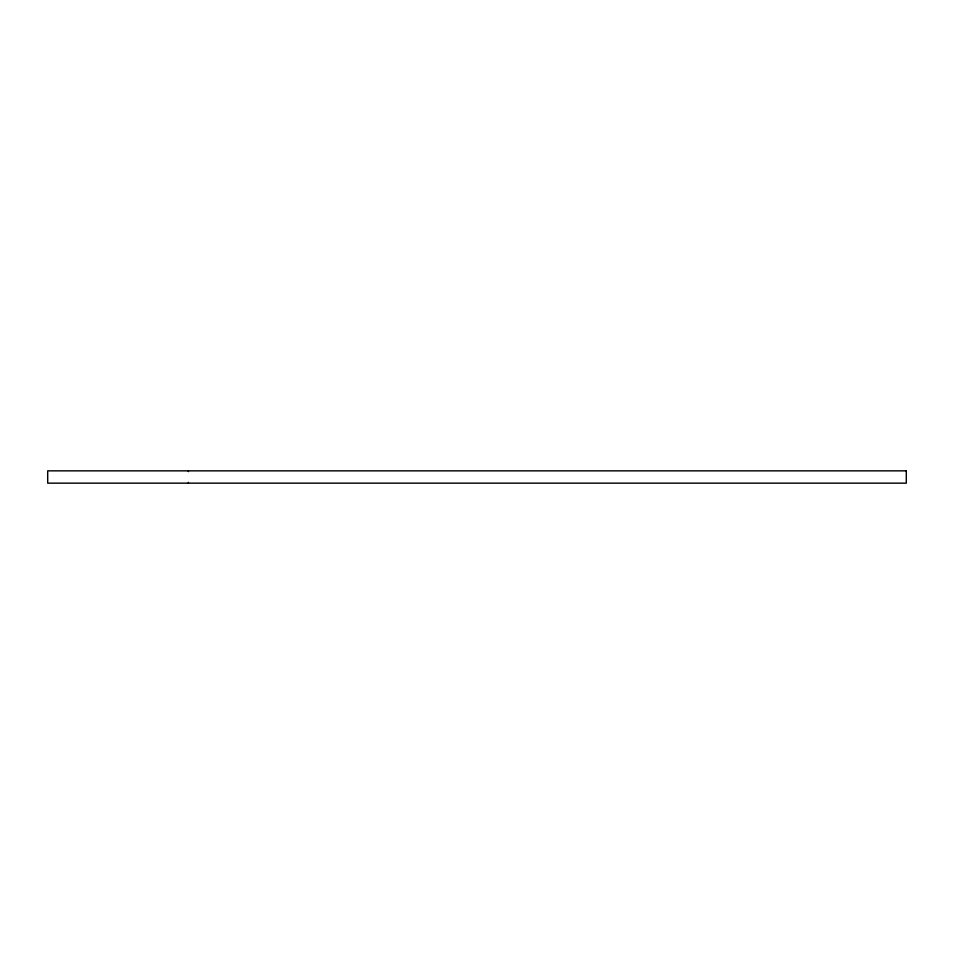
<?xml version="1.0" encoding="UTF-8"?>
<svg xmlns="http://www.w3.org/2000/svg" width="954" height="954" viewBox="0 0 954 954"><rect width="100%" height="100%" fill="white"/><g stroke="black" fill="none" stroke-linecap="round" stroke-linejoin="round"><path stroke-width="1.43" d="M188.391 470.847L188.391 471.622M188.391 482.378L188.391 483.153M906.3 470.847L47.7 470.847L47.7 483.153L906.3 483.153L906.3 470.871"/></g></svg>
